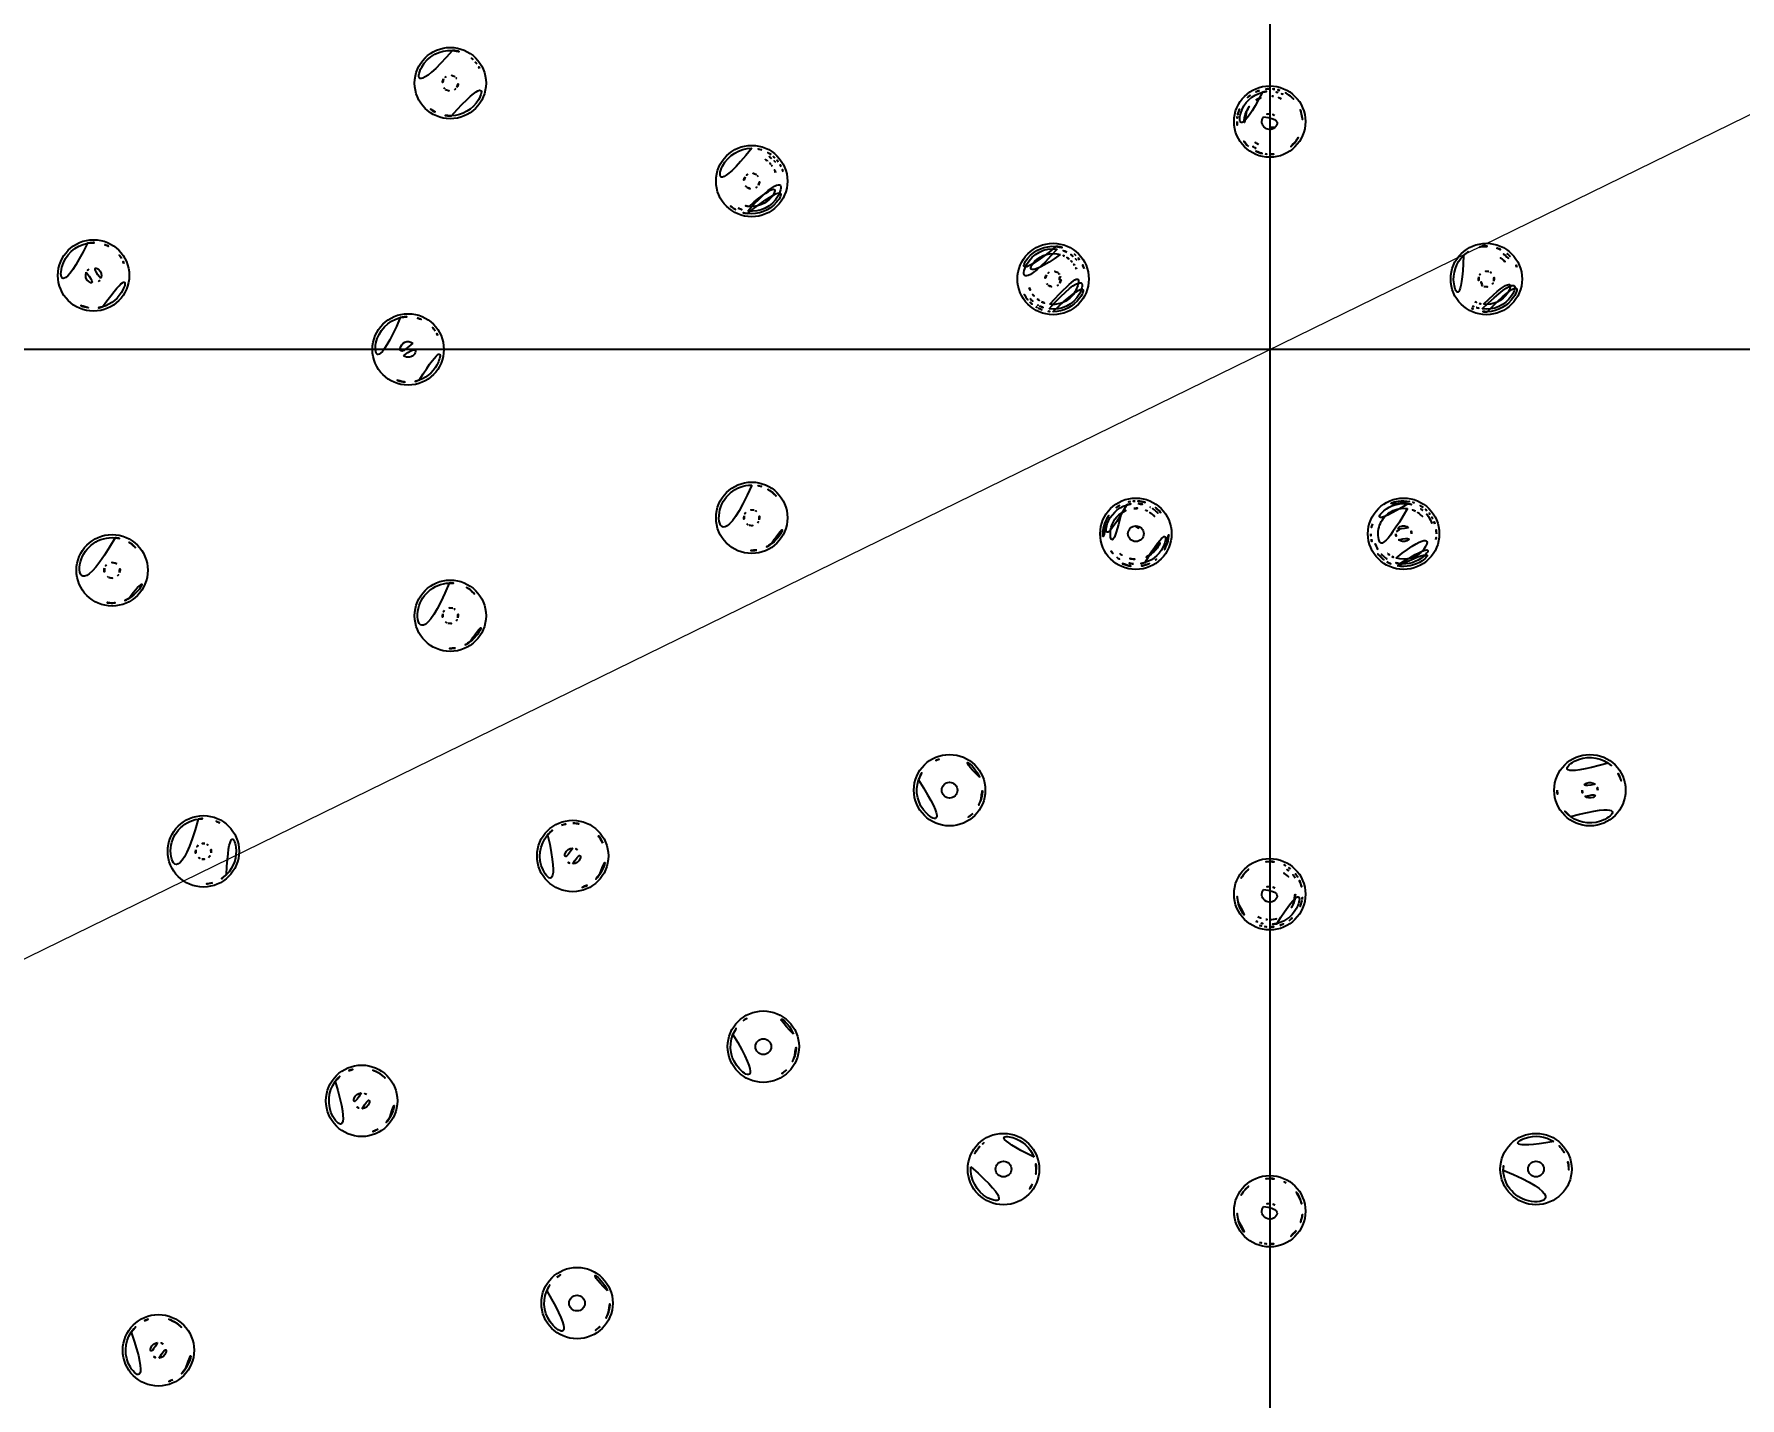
# Model space of a CAD drawing. Extents: x 16296660632 to 16296676033, y -37409619871 to -37409617369.
# Drawn here: x 16296675485.7 to 16296675593.3, y -37409617714.1 to -37409617628 of the extents above; entities that cross this region are included whole.
import ezdxf

# ---------------------------------------------------------------- set-up
doc = ezdxf.new("R2010")
doc.units = 0
doc.header["$LTSCALE"] = 10
doc.header["$MEASUREMENT"] = 0
doc.header["$PDMODE"] = 3
doc.header["$PDSIZE"] = -10
doc.linetypes.add('CENTER', pattern=[2, 1.25, -0.25, 0.25, -0.25])
doc.layers.get('0').update_dxf_attribs({"linetype": 'CONTINUOUS'})
doc.layers.get('DEFPOINTS').update_dxf_attribs({"linetype": 'CONTINUOUS'})
doc.styles.add('Daelim Dimension', font='')
doc.styles.get('Daelim Dimension').set_extended_font_data('NanumGothic')
doc.dimstyles.new('DEFAULT', dxfattribs={"dimscale": 2, "dimtxt": 2, "dimasz": 2, "dimexe": 0, "dimexo": 2, "dimgap": 1, "dimtad": 1, "dimdec": 1, "dimzin": 9, "dimdsep": 46, "dimtxsty": 'Daelim Dimension', "dimcen": 0.5, "dimclrd": 252, "dimclre": 252, "dimclrt": 3, "dimadec": 1, "dimazin": 0, "dimtfac": 1, "dimtdec": 1, "dimtix": 1, "dimtmove": 0, "dimatfit": 3, "dimfxl": 1, "dimtolj": 1, "dimtzin": 1, "dimlwd": 9, "dimlwe": 9, "dimarcsym": 0})

# ---------------------------------------------------------------- blocks, each defined once
blk = doc.blocks.new('*D0')
at = {"color": 5, "lineweight": 9, "transparency": 16777216}
for p, q in [((16296675742.33408, -37409617560.551666), (16296675679.52825, -37409617591.26516)), ((16296675451.350679, -37409617702.84919), (16296675675.93491, -37409617593.022377)), ((16296675447.75733, -37409617704.606422), (16296675444.16398, -37409617706.363647))]:
    blk.add_line(p, q, dxfattribs=at)
at = {"color": 5, "transparency": 16777216}
for points in [[(16296675679.23538, -37409617590.666267), (16296675679.821119, -37409617591.864037), (16296675675.93491, -37409617593.022377)], [(16296675447.46446, -37409617704.00753), (16296675448.0502, -37409617705.205307), (16296675451.350679, -37409617702.84919)]]:
    blk.add_solid(points, dxfattribs=at)
at = {"layer": 'DEFPOINTS', "color": 0, "transparency": 16777216}
for p in [(16296675675.93491, -37409617593.022377), (16296675451.350679, -37409617702.84919)]:
    blk.add_point(p, dxfattribs=at)
at = {"color": 7, "transparency": 16777216, "insert": (16296675706.93845, -37409617563.191093), "char_height": 14, "attachment_point": 5, "rotation": 26.0596868, "style": 'Daelim Dimension'}
blk.add_mtext('\\A1;{\\H1.25x;\\C256;Ø250}', dxfattribs=at)

msp = doc.modelspace()

# ---------------------------------------------------------------- linework, layer by layer
at = {"color": 1, "linetype": 'CENTER', "ltscale": 50}
for p, q in [((16296675563.642771, -37409617518.935753), (16296675563.642771, -37409617776.935753)), ((16296675692.642771, -37409617647.935753), (16296675434.642771, -37409617647.935753))]:
    msp.add_line(p, q, dxfattribs=at)
at = {"color": 7, "linetype": 'Continuous'}
for centre, radius in [((16296675563.642771, -37409617647.935753), 125), ((16296675511.929079, -37409617631.132957), 2.2525), ((16296675563.642771, -37409617633.560753), 2.2525), ((16296675530.950211, -37409617637.313293), 2.2525), ((16296675489.414539, -37409617643.265709), 2.2525), ((16296675549.97134, -37409617643.493637), 2.2525), ((16296675577.314211, -37409617643.493637), 2.2525), ((16296675509.267771, -37409617647.935753), 2.2525), ((16296675530.950211, -37409617658.558212), 2.2525), ((16296675555.193359, -37409617659.565369), 2.2525), ((16296675572.09219, -37409617659.565369), 2.2525), ((16296675490.585159, -37409617661.872238), 2.2525), ((16296675555.193251, -37409617659.565559), 0.496411), ((16296675511.929079, -37409617664.738548), 2.2525), ((16296675543.43766, -37409617675.745712), 2.2525), ((16296675583.847891, -37409617675.745712), 2.2525), ((16296675543.43746, -37409617675.746063), 0.496411), ((16296675496.34626, -37409617679.603088), 2.2525), ((16296675519.652479, -37409617679.896584), 2.2525), ((16296675563.642771, -37409617682.310753), 2.2525), ((16296675531.68195, -37409617691.926048), 2.2525), ((16296675531.68166, -37409617691.926537), 0.496411), ((16296675506.33585, -37409617695.344162), 2.2525), ((16296675546.839979, -37409617699.649452), 2.2525), ((16296675580.44557, -37409617699.649452), 2.2525), ((16296675546.839821, -37409617699.650063), 0.49637), ((16296675580.44558, -37409617699.649933), 0.496387), ((16296675563.642771, -37409617702.310753), 2.2525), ((16296675519.92625, -37409617708.106392), 2.2525), ((16296675519.925871, -37409617708.107002), 0.49641), ((16296675493.50848, -37409617711.084953), 2.2525)]:
    msp.add_circle(centre, radius, dxfattribs=at)
for centre, radius, start, end in [((16296675511.92803, -37409617631.132652), 2.065845, 85.95624116, 216.02370958), ((16296675511.92075, -37409617631.14006), 2.076177, 45.9476647, 55.8956868), ((16296675511.926781, -37409617631.135132), 2.068437, 36.01127194, 45.97286055), ((16296675511.92552, -37409617631.133087), 2.068266, 26.31501676, 35.94532357), ((16296675511.928341, -37409617631.132896), 0.496214, 148.23708189, 216.03553658), ((16296675511.92873, -37409617631.132507), 0.496214, 53.38687458, 121.18618513), ((16296675511.92816, -37409617631.132759), 2.065772, 271.90241707, 26.3389158), ((16296675511.92659, -37409617631.134827), 0.499355, 36.02685917, 53.3490193), ((16296675511.928619, -37409617631.132812), 0.496524, 326.3018701, 35.9755339), ((16296675511.93067, -37409617631.130791), 0.49934, 216.07291382, 233.34954327), ((16296675511.92864, -37409617631.13279), 0.496524, 233.40059996, 303.0753441), ((16296675563.642771, -37409617633.560539), 1.90663, 103.79971255, 223.67569958), ((16296675563.65419, -37409617633.571892), 2.08184, 126.06196258, 143.93637433), ((16296675563.64551, -37409617633.565826), 2.071828, 108.09606845, 125.96674382), ((16296675563.645321, -37409617633.576508), 2.081926, 90.07005039, 107.99989001), ((16296675563.641859, -37409617633.562508), 2.067925, 81.02441908, 89.97475562), ((16296675563.642891, -37409617633.559967), 1.607494, 81.17738988, 90.00349706), ((16296675563.64011, -37409617633.569054), 1.915386, 73.64086385, 83.64573665), ((16296675563.639681, -37409617633.569008), 1.616922, 63.64725255, 81.11425263), ((16296675563.641491, -37409617633.569077), 2.07448, 72.10520602, 81.0427073), ((16296675563.642679, -37409617633.563347), 1.909195, 63.62897474, 73.66642701), ((16296675563.63854, -37409617633.568802), 2.075122, 54.10932862, 72.02519908), ((16296675563.64312, -37409617633.560661), 2.06626, 166.41641479, 170.92704057), ((16296675563.64382, -37409617633.559128), 1.607891, 156.30670153, 222.10684699), ((16296675563.643009, -37409617633.560608), 0.496356, 144.01463182, 51.57949111), ((16296675563.64275, -37409617633.560547), 0.496418, 89.99748649, 144.01141793), ((16296675563.640779, -37409617633.561577), 2.068134, 17.67236254, 26.76455066), ((16296675563.65449, -37409617633.559143), 2.077491, 179.83913519, 196.92381296), ((16296675563.644991, -37409617633.559929), 2.067999, 170.95494186, 179.81640409), ((16296675563.642771, -37409617647.935753), 14, 88.7695992, 91.24417669), ((16296675563.630039, -37409617633.55394), 2.080038, 324.05413008, 341.5657769), ((16296675530.94965, -37409617637.313133), 2.065938, 89.73149152, 216.01284675), ((16296675530.94735, -37409617637.326881), 2.079704, 71.9121215, 89.66996387), ((16296675530.949659, -37409617637.31308), 1.906667, 262.5427775, 38.53228243), ((16296675530.945141, -37409617637.321762), 2.075522, 53.89641794, 71.81027797), ((16296675530.94397, -37409617637.317291), 1.612856, 53.32322784, 63.4574304), ((16296675530.949699, -37409617637.313179), 1.906672, 48.7076099, 63.48069387), ((16296675530.945089, -37409617637.315407), 1.61068, 51.26234872, 53.31527221), ((16296675530.94562, -37409617637.31263), 1.608173, 40.75249664, 51.21493615), ((16296675530.935101, -37409617637.322403), 1.622527, 36.0366293, 40.7711546), ((16296675530.943581, -37409617637.318962), 2.074184, 44.9017067, 53.81624027), ((16296675530.946951, -37409617637.315773), 1.91044, 38.54183991, 48.69807005), ((16296675530.94495, -37409617637.31353), 1.609335, 19.78091113, 35.98748937), ((16296675530.948481, -37409617637.314987), 2.067915, 36.01011498, 44.91963438), ((16296675530.947001, -37409617637.31356), 2.068264, 26.32723487, 35.95393677), ((16296675530.940639, -37409617637.317627), 2.075769, 16.80001411, 26.35015648), ((16296675563.643749, -37409617633.553253), 2.073104, 253.75799744, 261.82886463), ((16296675563.643471, -37409617633.558746), 2.067627, 261.81498626, 269.98076619), ((16296675563.640141, -37409617633.544113), 2.08226, 270.07245461, 288.22002936), ((16296675530.949619, -37409617637.313293), 0.49621, 147.7762929, 216.02740552), ((16296675530.949499, -37409617637.313019), 2.06595, 262.43997702, 16.74843066), ((16296675530.95002, -37409617637.312897), 0.49621, 52.29471446, 120.54592087), ((16296675530.947029, -37409617637.312286), 1.606946, 264.14252019, 19.76462813), ((16296675530.948111, -37409617637.314957), 0.499009, 36.02644136, 52.26612304), ((16296675530.95023, -37409617637.313118), 0.49621, 327.75876647, 35.9977416), ((16296675530.951731, -37409617637.311447), 0.499, 216.05562324, 232.26620947), ((16296675530.949829, -37409617637.313507), 0.49621, 232.29471446, 300.53424598), ((16296675530.94985, -37409617637.312843), 2.066252, 238.42605365, 242.93341016), ((16296675530.954281, -37409617637.298233), 1.92201, 243.55292779, 262.46367117), ((16296675489.413071, -37409617643.265663), 2.06586, 100.43651939, 230.43243789), ((16296675489.400101, -37409617643.276833), 2.082864, 31.19655041, 50.28915643), ((16296675549.97105, -37409617643.493561), 2.065834, 85.20662719, 195.60866371), ((16296675549.971201, -37409617643.493622), 1.906665, 82.32752218, 220.54463529), ((16296675549.96653, -37409617643.508423), 1.921962, 63.30514212, 82.2484085), ((16296675549.971109, -37409617643.493622), 1.906688, 48.5789807, 63.22743371), ((16296675549.964041, -37409617643.500618), 2.075701, 45.74487202, 55.50764163), ((16296675577.315701, -37409617643.495453), 2.067967, 98.95567344, 107.89914879), ((16296675577.314381, -37409617643.493629), 1.906705, 50.94871888, 62.96899074), ((16296675489.414021, -37409617643.26532), 0.496166, 336.82841537, 127.5198382), ((16296675489.41305, -37409617643.265587), 2.06597, 286.11883572, 21.53942174), ((16296675489.41502, -37409617643.264664), 2.063797, 21.53568743, 31.12235017), ((16296675549.969959, -37409617643.493179), 1.606822, 73.51648993, 199.51731247), ((16296675549.971069, -37409617643.493523), 1.906665, 262.3244313, 38.51214323), ((16296675549.97101, -37409617643.493523), 2.065933, 269.44833108, 18.91915074), ((16296675549.97003, -37409617643.495857), 1.609311, 63.26887867, 73.54588282), ((16296675549.966869, -37409617643.498253), 1.612865, 53.15300808, 63.20671212), ((16296675549.96793, -37409617643.496483), 1.61082, 51.10891498, 53.14548936), ((16296675549.91641, -37409617643.543983), 1.680164, 41.56260539, 50.75894244), ((16296675549.96438, -37409617643.502159), 1.616525, 32.35705138, 41.58173666), ((16296675549.96842, -37409617643.496147), 1.910359, 38.52163261, 48.56939799), ((16296675549.98778, -37409617643.48468), 1.587409, 22.81823888, 32.27634459), ((16296675549.96981, -37409617643.495911), 2.068307, 36.02631281, 45.76821311), ((16296675549.95904, -37409617643.499802), 2.079308, 18.97600149, 35.9383494), ((16296675577.31439, -37409617643.493523), 2.065802, 134.20064489, 242.69733903), ((16296675577.314501, -37409617643.493561), 1.906516, 261.9268028, 31.08053717), ((16296675577.315399, -37409617643.493187), 1.606955, 263.66265637, 29.96062135), ((16296675577.31447, -37409617643.493637), 2.06582, 271.53102126, 21.36566656), ((16296675577.312309, -37409617643.498192), 1.612821, 52.98759758, 62.95002631), ((16296675577.31329, -37409617643.496559), 1.610931, 50.96245901, 52.98042843), ((16296675577.307949, -37409617643.496078), 2.07278, 21.36282589, 31.31359462), ((16296675489.41383, -37409617643.266029), 0.496166, 156.86645606, 307.49465832), ((16296675549.97093, -37409617643.49366), 0.496208, 147.43255305, 216.01879239), ((16296675549.972879, -37409617643.491997), 0.498762, 216.04148222, 231.46046361), ((16296675549.97113, -37409617643.493881), 0.496208, 231.48302658, 300.06437168), ((16296675549.971331, -37409617643.493271), 0.496208, 51.48302658, 120.0692797), ((16296675563.642771, -37409617647.935753), 14, 160.70562157, 163.19314021), ((16296675549.969589, -37409617643.495148), 0.498766, 36.02910887, 51.46019126), ((16296675549.97154, -37409617643.493477), 0.496208, 327.42527775, 36.006419), ((16296675577.314079, -37409617643.493767), 0.496227, 164.59000094, 230.77556639), ((16296675563.642771, -37409617647.935753), 14, 16.88540743, 19.20175177), ((16296675577.314329, -37409617643.493317), 0.496227, 71.99458082, 138.18055881), ((16296675577.314341, -37409617643.493919), 0.496227, 251.98224407, 318.17337045), ((16296675577.31459, -37409617643.493469), 0.496227, 344.58501688, 50.77556639), ((16296675549.974079, -37409617643.49099), 2.069822, 216.01455007, 224.90603407), ((16296675549.973301, -37409617643.491188), 1.610642, 199.54461516, 216.15888453), ((16296675549.97525, -37409617643.488213), 2.072621, 224.93748489, 238.38120027), ((16296675549.973431, -37409617643.491364), 1.909802, 220.54743279, 238.68364957), ((16296675549.977831, -37409617643.486443), 1.617105, 216.19960466, 231.03105382), ((16296675549.971479, -37409617643.49102), 1.609548, 231.10427193, 233.13858274), ((16296675549.97279, -37409617643.488876), 1.612055, 233.14723795, 243.20974202), ((16296675577.315479, -37409617643.490784), 1.609096, 243.01043589, 253.31739898), ((16296675577.31831, -37409617643.484077), 1.616332, 253.28959751, 263.59590659), ((16296675489.412519, -37409617643.263031), 2.068313, 257.14151145, 266.8393619), ((16296675509.266689, -37409617647.935791), 2.065845, 103.94983683, 234.02398395), ((16296675549.971359, -37409617643.493279), 2.066264, 238.39954973, 242.92695748), ((16296675549.97138, -37409617643.493332), 1.906954, 238.68661234, 243.22244888), ((16296675549.975679, -37409617643.47953), 2.080471, 242.99323167, 260.64974948), ((16296675549.97576, -37409617643.478661), 1.922019, 243.30308957, 262.245101), ((16296675549.9709, -37409617643.495758), 2.063681, 260.7075287, 269.45106302), ((16296675577.31653, -37409617643.490097), 2.069806, 242.68814788, 251.96928377), ((16296675577.31485, -37409617643.49247), 1.907807, 242.97466059, 250.47733523), ((16296675577.315889, -37409617643.489731), 1.910736, 250.47560106, 251.988532), ((16296675577.31403, -37409617643.491074), 1.908882, 252.02900316, 261.95142249), ((16296675509.266661, -37409617647.935722), 2.065955, 289.93308072, 25.22087663), ((16296675509.25452, -37409617647.947708), 2.082769, 34.85355558, 53.89808095), ((16296675509.268579, -37409617647.934669), 2.063782, 25.217061, 34.77952438), ((16296675509.26733, -37409617647.935768), 0.496512, 53.98009078, 234.01987847), ((16296675509.267309, -37409617647.935753), 0.496507, 234.02416083, 53.97589672), ((16296675509.265909, -37409617647.933762), 2.067745, 260.90670159, 270.43812049), ((16296675530.949579, -37409617658.558441), 2.065876, 89.83662107, 252.01455655), ((16296675530.947269, -37409617658.572884), 2.080368, 72.04793934, 89.76952158), ((16296675530.941759, -37409617658.573402), 2.08257, 52.96766351, 71.90818234), ((16296675530.949499, -37409617658.558472), 2.065902, 308.14258145, 24.40553451), ((16296675555.193319, -37409617659.565567), 1.906683, 107.99702149, 214.17399852), ((16296675555.19305, -37409617659.567459), 2.067624, 99.70288793, 107.97396933), ((16296675555.19451, -37409617659.572884), 2.073215, 91.46608354, 99.71722587), ((16296675555.19326, -37409617659.564087), 2.06439, 83.15123281, 91.43776619), ((16296675555.193081, -37409617659.565804), 1.906934, 61.14954445, 63.13428126), ((16296675555.19194, -37409617659.567558), 1.909015, 53.11279195, 61.14513965), ((16296675555.191879, -37409617659.567017), 2.067805, 49.89807175, 58.23547129), ((16296675572.092409, -37409617659.565697), 2.065987, 78.92303603, 162.64620354), ((16296675572.092421, -37409617659.565697), 1.906757, 82.19304734, 179.99038309), ((16296675572.091061, -37409617659.568733), 2.069223, 70.47401298, 78.90243944), ((16296675572.08687, -37409617659.576317), 2.077782, 53.42490513, 70.43491942), ((16296675572.09227, -37409617659.565613), 1.906709, 50.63267138, 62.62724642), ((16296675572.09383, -37409617659.563873), 2.063625, 44.6690304, 53.37419694), ((16296675530.949671, -37409617658.558456), 0.496223, 165.26318431, 231.94468812), ((16296675530.949921, -37409617658.557999), 0.496223, 71.97353458, 138.65611478), ((16296675530.951731, -37409617658.554916), 0.500281, 232.00966401, 251.93814576), ((16296675530.94994, -37409617658.558609), 0.496223, 252.00297851, 318.6736845), ((16296675530.94813, -37409617658.561684), 0.50027, 52.00922269, 71.90901339), ((16296675530.95018, -37409617658.558144), 0.496223, 345.27537702, 51.94468812), ((16296675555.19322, -37409617659.565681), 2.065843, 157.17226174, 227.35383839), ((16296675555.192711, -37409617659.566513), 1.607006, 125.5756117, 231.06587097), ((16296675555.192511, -37409617659.569183), 1.609381, 63.17670385, 73.45780903), ((16296675555.193041, -37409617659.565491), 1.906765, 288.01053265, 30.55581688), ((16296675555.189381, -37409617659.571503), 1.612857, 53.1174255, 63.1147324), ((16296675555.192329, -37409617659.566399), 1.607118, 305.68247666, 30.08326703), ((16296675555.19039, -37409617659.569801), 1.610899, 51.08529376, 53.11008168), ((16296675555.193331, -37409617659.56543), 1.906483, 51.0713839, 53.10763382), ((16296675555.19264, -37409617659.565628), 2.066414, 341.60309992, 24.65489578), ((16296675572.10622, -37409617659.567711), 2.079767, 162.70710665, 179.93574161), ((16296675572.09305, -37409617659.56649), 1.606827, 252.94990611, 29.64777408), ((16296675572.089809, -37409617659.571404), 1.612786, 52.66874832, 62.60965396), ((16296675572.09078, -37409617659.569801), 1.610921, 50.64825751, 52.66157888), ((16296675572.082689, -37409617659.574272), 1.91948, 33.81385245, 50.57552556), ((16296675572.085251, -37409617659.570633), 2.074478, 35.85633143, 44.63510698), ((16296675572.09091, -37409617659.567337), 2.067967, 26.95559665, 35.87458654), ((16296675572.08861, -37409617659.567139), 2.069931, 17.90969022, 26.92177611), ((16296675572.08028, -37409617659.567497), 2.077969, 0.05857568, 17.84817262), ((16296675490.583759, -37409617661.87249), 2.065913, 84.78229048, 244.83098943), ((16296675490.581751, -37409617661.874138), 2.068264, 55.12207436, 64.73683709), ((16296675563.642771, -37409617647.935753), 14, 232.75180521, 235.17561226), ((16296675572.09478, -37409617659.564407), 2.068323, 180.02666506, 189.79437222), ((16296675572.10227, -37409617659.564003), 2.075773, 189.77042327, 199.54786437), ((16296675572.092279, -37409617659.565559), 0.496555, 50.52022576, 179.98470038), ((16296675563.642771, -37409617647.935753), 14, 304.82684114, 307.24259847), ((16296675572.0924, -37409617659.565842), 2.06564, 259.12263727, 349.82746234), ((16296675572.092199, -37409617659.565407), 0.496555, 230.52022576, 359.99694008), ((16296675572.092211, -37409617659.565392), 1.906757, 262.1964631, 0.00043713), ((16296675572.08968, -37409617659.564247), 2.068562, 349.79727821, 359.96896362), ((16296675490.583639, -37409617661.872437), 2.066018, 300.53122651, 26.42278239), ((16296675555.198299, -37409617659.560303), 1.913765, 214.22085677, 230.68228943), ((16296675555.20426, -37409617659.55098), 1.924748, 230.72088119, 233.47648835), ((16296675555.19516, -37409617659.564079), 1.908807, 233.46188824, 243.10407802), ((16296675555.19404, -37409617659.564209), 1.609616, 231.08065063, 233.1034373), ((16296675555.19532, -37409617659.562111), 1.612064, 233.11165533, 243.11756725), ((16296675555.19268, -37409617659.567612), 1.605809, 263.80976875, 274.23123218), ((16296675555.190559, -37409617659.562492), 2.069958, 305.87510837, 314.92148897), ((16296675572.095221, -37409617659.562637), 2.069906, 229.22899953, 239.09233808), ((16296675572.10722, -37409617659.546921), 1.930261, 230.11458884, 232.18043529), ((16296675572.094469, -37409617659.564453), 1.908593, 232.15979936, 242.587757), ((16296675572.09446, -37409617659.564232), 1.609612, 230.64369762, 232.65502212), ((16296675572.09573, -37409617659.562187), 1.612008, 232.6630649, 242.61248899), ((16296675572.09296, -37409617659.564034), 1.609096, 242.66986905, 252.97879836), ((16296675490.58428, -37409617661.872543), 0.496194, 163.05108639, 233.31457287), ((16296675490.584579, -37409617661.872017), 0.496193, 64.75453674, 135.02086422), ((16296675490.58453, -37409617661.872688), 0.496193, 244.81818733, 315.05926974), ((16296675490.58392, -37409617661.873421), 0.497746, 53.315621, 64.75394367), ((16296675490.584841, -37409617661.872177), 0.496194, 343.07711888, 53.31457287), ((16296675555.1929, -37409617659.56813), 2.063347, 257.36548344, 267.5219917), ((16296675555.187691, -37409617659.554741), 2.077917, 288.05822683, 305.81407726), ((16296675572.09782, -37409617659.551247), 2.081011, 239.19193269, 259.05171729), ((16296675490.585199, -37409617661.871277), 0.49776, 233.31579627, 244.81721015), ((16296675511.928089, -37409617664.738861), 2.0659, 91.93599205, 252.02233056), ((16296675511.920219, -37409617664.753929), 2.082665, 52.90655251, 71.89892169), ((16296675490.582541, -37409617661.870148), 2.068313, 271.5416179, 281.24300001), ((16296675511.928631, -37409617664.738388), 0.49622, 71.96482512, 138.91756874), ((16296675511.92697, -37409617664.741859), 0.500034, 52.63980993, 71.90763107), ((16296675511.92889, -37409617664.738533), 0.496221, 345.6511013, 52.58245423), ((16296675511.928011, -37409617664.73893), 2.065909, 307.9425945, 24.25400513), ((16296675511.928379, -37409617664.738861), 0.49622, 165.63172643, 232.58245423), ((16296675511.930309, -37409617664.735512), 0.500051, 232.64007052, 251.9536628), ((16296675511.92865, -37409617664.738998), 0.49622, 252.0113762, 318.94552118), ((16296675543.44388, -37409617675.75927), 2.080329, 108.04761559, 125.74902012), ((16296675543.437229, -37409617675.745529), 2.06521, 22.59701636, 107.99021397), ((16296675583.848301, -37409617675.746277), 2.065922, 56.05351186, 179.98426324), ((16296675543.43733, -37409617675.746193), 2.065938, 161.68832078, 288.01274637), ((16296675543.43611, -37409617675.746399), 2.066975, 344.19468858, 22.59035853), ((16296675583.84663, -37409617675.748413), 2.068348, 26.96981896, 36.73215737), ((16296675583.862829, -37409617675.743958), 2.080452, 180.04852165, 197.81419966), ((16296675583.848249, -37409617675.74617), 2.065938, 233.754076, 0.01267683), ((16296675583.848101, -37409617675.746033), 0.496556, 49.68017789, 179.97595774), ((16296675583.84803, -37409617675.745872), 0.496556, 229.68017789, 0.00524559), ((16296675496.344971, -37409617679.603683), 2.065913, 99.17896186, 259.23093598), ((16296675496.33902, -37409617679.61969), 2.082762, 60.05019533, 79.08982316), ((16296675496.34498, -37409617679.603691), 2.065921, 314.94134861, 59.97206502), ((16296675519.650761, -37409617679.897873), 2.066922, 23.30093146, 61.32150211), ((16296675496.34594, -37409617679.603203), 0.496245, 348.39629571, 52.12954037), ((16296675519.651621, -37409617679.897247), 2.065845, 139.9289391, 270.0238237), ((16296675519.652201, -37409617679.896881), 0.496558, 89.98852528, 231.88356619), ((16296675519.65189, -37409617679.89727), 2.065651, 325.95063884, 23.2980903), ((16296675496.34547, -37409617679.603508), 0.496245, 168.36952677, 232.12954037), ((16296675519.652, -37409617679.896812), 0.496558, 270.03497056, 51.88356619), ((16296675563.64542, -37409617682.32785), 2.082344, 90.07278246, 108.24287317), ((16296675563.644131, -37409617682.308701), 2.062889, 60.25403431, 70.04814335), ((16296675563.642509, -37409617682.311653), 2.066257, 50.53466598, 60.25560668), ((16296675563.65597, -37409617682.318153), 2.080535, 144.04866664, 161.80937917), ((16296675563.642771, -37409617682.311256), 1.90663, 283.26874135, 33.25323996), ((16296675563.63961, -37409617682.318977), 1.612811, 52.59530721, 62.50642115), ((16296675563.642731, -37409617682.311333), 1.906714, 50.56354643, 62.52333447), ((16296675563.64057, -37409617682.317398), 1.610975, 50.58103868, 52.58822454), ((16296675563.633209, -37409617682.319847), 1.919342, 33.31119445, 50.50533885), ((16296675563.62845, -37409617682.323761), 2.084547, 31.11991425, 50.44802468), ((16296675563.641121, -37409617682.314163), 1.608469, 340.50124924, 30.62235192), ((16296675563.64221, -37409617682.311768), 2.066573, 21.18740236, 31.03216456), ((16296675563.642981, -37409617682.31102), 0.496356, 143.99364524, 50.53256694), ((16296675563.642731, -37409617682.310959), 0.496418, 89.99464513, 143.99043137), ((16296675563.64226, -37409617682.311203), 2.066441, 346.44117055, 350.93368784), ((16296675563.64242, -37409617682.312569), 2.066072, 350.96998033, 0.41309371), ((16296675563.643259, -37409617682.310928), 2.066512, 197.81188476, 251.77699838), ((16296675563.64607, -37409617682.303963), 1.61735, 242.58482495, 260.76113915), ((16296675563.64267, -37409617682.313683), 1.607217, 270.00207638, 310.24703029), ((16296675563.631531, -37409617682.300217), 2.081571, 306.22161883, 323.9475906), ((16296675563.64291, -37409617682.308388), 1.909245, 242.56243564, 252.73330769), ((16296675563.644119, -37409617682.302406), 2.07487, 251.82804046, 260.87105664), ((16296675563.645651, -37409617682.302567), 1.915615, 252.70655245, 262.8438074), ((16296675563.64374, -37409617682.309212), 2.068094, 260.8516889, 269.97333494), ((16296675563.642981, -37409617682.311211), 1.609689, 260.82819006, 269.99103879), ((16296675563.64019, -37409617682.295189), 2.082123, 270.0712525, 288.10926832), ((16296675563.63998, -37409617682.305946), 2.071965, 288.2071404, 306.12666552), ((16296675531.681299, -37409617691.926178), 2.065216, 22.30704501, 107.98171235), ((16296675531.681339, -37409617691.926964), 2.065845, 157.91813517, 288.02380474), ((16296675531.680189, -37409617691.92704), 2.066967, 343.97606566, 22.3004291), ((16296675506.334749, -37409617695.345093), 2.065942, 55.31244932, 93.56799051), ((16296675506.33474, -37409617695.345131), 2.06586, 143.61665763, 273.63236907), ((16296675506.33502, -37409617695.345139), 2.065663, 329.34310614, 26.73566663), ((16296675506.33548, -37409617695.344589), 0.496557, 93.57906114, 231.63310012), ((16296675506.335279, -37409617695.344528), 0.496557, 273.64267644, 51.63337144), ((16296675546.839861, -37409617699.650192), 2.065533, 21.22442004, 125.97820144), ((16296675580.445829, -37409617699.650414), 2.065839, 56.95593765, 161.97678249), ((16296675546.837681, -37409617699.649673), 2.063778, 135.90051829, 175.92467644), ((16296675546.842131, -37409617699.651741), 2.068422, 126.01099078, 135.94534677), ((16296675580.43597, -37409617699.661636), 2.080625, 37.94228774, 56.89722268), ((16296675546.83968, -37409617699.650497), 2.065845, 175.90539807, 306.02392651), ((16296675546.824829, -37409617699.65377), 2.080844, 2.05977396, 21.16629633), ((16296675580.44589, -37409617699.650436), 2.065899, 181.98279018, 342.02229683), ((16296675580.443701, -37409617699.651962), 2.068311, 8.90743307, 18.61447975), ((16296675563.645411, -37409617702.328194), 2.082304, 90.07256389, 108.24287317), ((16296675563.6441, -37409617702.309158), 2.062983, 60.04686045, 69.92248122), ((16296675563.64081, -37409617702.313477), 2.068366, 20.90355516, 60.0276664), ((16296675563.656349, -37409617702.318733), 2.080971, 144.04175664, 161.9643418), ((16296675563.642981, -37409617702.311188), 0.496357, 143.98599629, 49.75864901), ((16296675563.642731, -37409617702.311127), 0.496418, 89.99442657, 143.9821718), ((16296675563.64325, -37409617702.31131), 2.066516, 197.81558191, 251.67995741), ((16296675563.64167, -37409617702.31282), 2.066841, 350.90846269, 0.4297051), ((16296675563.64415, -37409617702.302673), 2.075008, 251.73141472, 260.81615181), ((16296675563.643761, -37409617702.30954), 2.06816, 260.79635259, 269.97289781), ((16296675563.640181, -37409617702.295509), 2.082191, 270.07158035, 288.15665024), ((16296675519.925369, -37409617708.106827), 2.065231, 22.09221421, 107.97310679), ((16296675519.925409, -37409617708.107597), 2.06586, 158.01339299, 288.03241028), ((16296675519.924271, -37409617708.107689), 2.066974, 343.76263544, 22.0851933), ((16296675493.507139, -37409617711.086182), 2.065966, 56.22318597, 95.95932671), ((16296675493.50713, -37409617711.08622), 2.065879, 146.04829893, 276.04099299), ((16296675493.50799, -37409617711.085541), 0.496556, 95.96989734, 231.53375068), ((16296675493.507811, -37409617711.085487), 0.496556, 276.05064848, 51.53375068), ((16296675493.507839, -37409617711.086159), 2.06525, 326.77397848, 26.64705974)]:
    msp.add_arc(centre, radius, start, end, dxfattribs=at)
for points in [[(16296675512.073709, -37409617629.071968), (16296675512.42938, -37409617629.097107), (16296675512.78952, -37409617629.221169), (16296675513.08486, -37409617629.420952)], [(16296675511.67178, -37409617630.708), (16296675511.60541, -37409617630.748123), (16296675511.54722, -37409617630.805733), (16296675511.506439, -37409617630.871681)], [(16296675512.19961, -37409617631.548851), (16296675512.255449, -37409617631.512497), (16296675512.30475, -37409617631.463722), (16296675512.341709, -37409617631.408287)], [(16296675562.766211, -37409617632.212677), (16296675563.02165, -37409617632.046402), (16296675563.337999, -37409617631.952507), (16296675563.64279, -37409617631.952477)], [(16296675563.18799, -37409617631.708946), (16296675563.403431, -37409617631.656029), (16296675563.631611, -37409617631.640991), (16296675563.8521, -37409617631.665443)], [(16296675564.855061, -37409617631.887672), (16296675565.118259, -37409617632.078491), (16296675565.34095, -37409617632.339973), (16296675565.487341, -37409617632.630249)], [(16296675510.986179, -37409617632.971329), (16296675510.701571, -37409617632.825523), (16296675510.445299, -37409617632.606262), (16296675510.257231, -37409617632.347633)], [(16296675511.99674, -37409617633.197403), (16296675511.651751, -37409617633.208893), (16296675511.2934, -37409617633.1287), (16296675510.986179, -37409617632.971329)], [(16296675561.634649, -37409617633.075363), (16296675561.69751, -37409617632.815193), (16296675561.813999, -37409617632.562912), (16296675561.9713, -37409617632.346359)], [(16296675562.171459, -37409617632.91301), (16296675562.29468, -37409617632.632622), (16296675562.509541, -37409617632.379784), (16296675562.766211, -37409617632.212677)], [(16296675563.95146, -37409617633.171722), (16296675563.86611, -37409617633.103989), (16296675563.75174, -37409617633.064133), (16296675563.642771, -37409617633.064133)], [(16296675565.611309, -37409617632.933746), (16296675565.740511, -37409617633.339684), (16296675565.737749, -37409617633.807457), (16296675565.60335, -37409617634.211693)], [(16296675562.307501, -37409617635.136803), (16296675562.01123, -37409617634.885849), (16296675561.780399, -37409617634.53524), (16296675561.666969, -37409617634.163902)], [(16296675562.794809, -37409617635.268227), (16296675562.597931, -37409617635.170464), (16296675562.415661, -37409617635.036133), (16296675562.26379, -37409617634.877213)], [(16296675563.06391, -37409617635.543617), (16296675562.78907, -37409617635.46347), (16296675562.525961, -37409617635.321838), (16296675562.307501, -37409617635.136803)], [(16296675562.92812, -37409617634.998672), (16296675562.749399, -37409617634.909927), (16296675562.58486, -37409617634.785149), (16296675562.45093, -37409617634.637238)], [(16296675565.31399, -37409617634.774963), (16296675565.0658, -37409617635.116493), (16296675564.69211, -37409617635.389671), (16296675564.291189, -37409617635.521973)], [(16296675530.69784, -37409617636.885551), (16296675530.63059, -37409617636.925194), (16296675530.57143, -37409617636.982643), (16296675530.52984, -37409617637.048698)], [(16296675531.201929, -37409617637.740913), (16296675531.26918, -37409617637.701286), (16296675531.328341, -37409617637.643867), (16296675531.36993, -37409617637.577843)], [(16296675529.86796, -37409617639.073196), (16296675529.63991, -37409617638.93306), (16296675529.43594, -37409617638.744339), (16296675529.278549, -37409617638.527817)], [(16296675530.677691, -37409617639.361023), (16296675530.446489, -37409617639.330223), (16296675530.21736, -37409617639.258904), (16296675530.009649, -37409617639.152786)], [(16296675530.783039, -37409617638.910858), (16296675530.59194, -37409617638.891144), (16296675530.401461, -37409617638.835938), (16296675530.229561, -37409617638.75016)], [(16296675489.038851, -37409617641.233994), (16296675489.389971, -37409617641.169319), (16296675489.77026, -37409617641.199547), (16296675490.106529, -37409617641.319542)], [(16296675490.106529, -37409617641.319542), (16296675490.33201, -37409617641.399986), (16296675490.546499, -37409617641.521828), (16296675490.730881, -37409617641.67453)], [(16296675550.143681, -37409617641.434982), (16296675550.494829, -37409617641.464439), (16296675550.84898, -37409617641.590401), (16296675551.139509, -37409617641.789833)], [(16296675575.874161, -37409617642.012543), (16296675576.0989, -37409617641.7939), (16296675576.381741, -37409617641.623894), (16296675576.68012, -37409617641.52758)], [(16296675576.993771, -37409617641.452698), (16296675577.31052, -37409617641.402924), (16296675577.647711, -37409617641.429649), (16296675577.95266, -37409617641.528702)], [(16296675577.95266, -37409617641.528702), (16296675578.185061, -37409617641.604179), (16296675578.407141, -37409617641.723457), (16296675578.598619, -37409617641.875252)], [(16296675489.11183, -37409617642.871788), (16296675489.04516, -37409617642.922897), (16296675488.99028, -37409617642.993637), (16296675488.957331, -37409617643.070923)], [(16296675578.3279, -37409617642.245293), (16296675578.47942, -37409617642.368187), (16296675578.61017, -37409617642.52166), (16296675578.70767, -37409617642.690643)], [(16296675578.515631, -37409617642.012917), (16296675578.68593, -37409617642.151077), (16296675578.83407, -37409617642.321564), (16296675578.947359, -37409617642.509323)], [(16296675578.598619, -37409617641.875252), (16296675578.788071, -37409617642.025436), (16296675578.953079, -37409617642.212318), (16296675579.0788, -37409617642.418823)], [(16296675489.715839, -37409617643.659691), (16296675489.782511, -37409617643.60862), (16296675489.8374, -37409617643.537956), (16296675489.87038, -37409617643.460732)], [(16296675549.72271, -37409617643.063843), (16296675549.65481, -37409617643.103104), (16296675549.594919, -37409617643.160431), (16296675549.55274, -37409617643.226547)], [(16296675550.219721, -37409617643.923317), (16296675550.287621, -37409617643.884079), (16296675550.347509, -37409617643.826759), (16296675550.38969, -37409617643.760643)], [(16296675576.94451, -37409617643.162453), (16296675576.89398, -37409617643.218857), (16296675576.85578, -37409617643.288887), (16296675576.83569, -37409617643.361923)], [(16296675577.00028, -37409617643.878189), (16296675577.04751, -37409617643.916763), (16296675577.102871, -37409617643.94696), (16296675577.160851, -37409617643.965813)], [(16296675577.62838, -37409617643.109047), (16296675577.581129, -37409617643.070473), (16296675577.52574, -37409617643.040253), (16296675577.46771, -37409617643.0214)], [(16296675577.684111, -37409617643.824837), (16296675577.734659, -37409617643.768417), (16296675577.772869, -37409617643.698402), (16296675577.792959, -37409617643.625366)], [(16296675548.29986, -37409617644.708031), (16296675548.1565, -37409617644.510757), (16296675548.0471, -37409617644.284248), (16296675547.981371, -37409617644.049408)], [(16296675549.246189, -37409617644.927887), (16296675549.40678, -37409617645.00824), (16296675549.582991, -37409617645.062927), (16296675549.761, -37409617645.086517)], [(16296675488.95223, -37409617645.27948), (16296675488.64249, -37409617645.208603), (16296675488.342079, -37409617645.060577), (16296675488.097139, -37409617644.85817)], [(16296675489.98662, -37409617645.250343), (16296675489.76486, -37409617645.314438), (16296675489.528971, -37409617645.340988), (16296675489.298479, -37409617645.328201)], [(16296675508.768669, -37409617645.930893), (16296675509.114719, -37409617645.84494), (16296675509.495569, -37409617645.851669), (16296675509.838169, -37409617645.950447)], [(16296675509.838169, -37409617645.950447), (16296675510.067579, -37409617646.016586), (16296675510.28863, -37409617646.124474), (16296675510.48173, -37409617646.264893)], [(16296675577.369671, -37409617645.558708), (16296675577.13607, -37409617645.564857), (16296675576.8981, -37409617645.530487), (16296675576.675871, -37409617645.45826)], [(16296675508.939119, -37409617649.975517), (16296675508.623369, -37409617649.924797), (16296675508.311899, -37409617649.795464), (16296675508.05311, -37409617649.607597)], [(16296675509.971001, -37409617649.877907), (16296675509.75156, -37409617649.957497), (16296675509.515129, -37409617649.999733), (16296675509.281719, -37409617650.00145)], [(16296675532.19602, -37409617656.910889), (16296675532.46632, -37409617657.115219), (16296675532.69079, -37409617657.396294), (16296675532.830799, -37409617657.704857)], [(16296675553.935671, -37409617657.926537), (16296675554.1208, -37409617657.784607), (16296675554.333151, -37409617657.672813), (16296675554.555019, -37409617657.600754)], [(16296675554.604219, -37409617657.752182), (16296675554.839331, -37409617657.675774), (16296675555.0942, -37409617657.645493), (16296675555.340679, -37409617657.664597)], [(16296675555.07575, -37409617657.96373), (16296675555.26804, -37409617657.949753), (16296675555.465931, -37409617657.971458), (16296675555.65074, -37409617658.026413)], [(16296675555.340679, -37409617657.664597), (16296675555.587151, -37409617657.683723), (16296675555.83427, -37409617657.753014), (16296675556.054819, -37409617657.864693)], [(16296675555.43944, -37409617657.514427), (16296675555.734341, -37409617657.549843), (16296675556.027861, -37409617657.652634), (16296675556.28043, -37409617657.808937)], [(16296675572.351431, -37409617657.676613), (16296675572.56534, -37409617657.706039), (16296675572.777161, -37409617657.773102), (16296675572.96891, -37409617657.872383)], [(16296675530.577379, -37409617658.230209), (16296675530.526939, -37409617658.28746), (16296675530.48914, -37409617658.358437), (16296675530.46977, -37409617658.432243)], [(16296675531.32258, -37409617658.886276), (16296675531.37299, -37409617658.829033), (16296675531.410761, -37409617658.758057), (16296675531.430111, -37409617658.684273)], [(16296675553.289181, -37409617658.764214), (16296675553.42602, -37409617658.439133), (16296675553.655741, -37409617658.141121), (16296675553.935671, -37409617657.926537)], [(16296675554.25779, -37409617658.25946), (16296675554.493589, -37409617658.090767), (16296675554.786579, -37409617657.984756), (16296675555.07575, -37409617657.96373)], [(16296675556.202299, -37409617658.316391), (16296675556.354059, -37409617658.438927), (16296675556.485109, -37409617658.592087), (16296675556.58297, -37409617658.760818)], [(16296675556.39127, -37409617658.082321), (16296675556.56732, -37409617658.224518), (16296675556.71987, -37409617658.401314), (16296675556.83502, -37409617658.59613)], [(16296675556.523861, -37409617657.985359), (16296675556.75403, -37409617658.179176), (16296675556.94512, -37409617658.430161), (16296675557.070681, -37409617658.703621)], [(16296675572.83177, -37409617658.13942), (16296675572.67617, -37409617658.060127), (16296675572.506081, -37409617658.004089), (16296675572.33346, -37409617657.977623)], [(16296675573.11223, -37409617658.324127), (16296675573.2631, -37409617658.447861), (16296675573.393009, -37409617658.602074), (16296675573.48959, -37409617658.771606)], [(16296675573.67749, -37409617658.506081), (16296675573.88265, -37409617658.812782), (16296675573.998911, -37409617659.196373), (16296675573.99894, -37409617659.565369)], [(16296675490.771641, -37409617659.81514), (16296675491.00997, -37409617659.837013), (16296675491.24794, -37409617659.901657), (16296675491.46443, -37409617660.003693)], [(16296675570.463329, -37409617660.556473), (16296675570.28503, -37409617660.263351), (16296675570.18565, -37409617659.908447), (16296675570.18568, -37409617659.565369)], [(16296675571.59573, -37409617659.56543), (16296675571.595711, -37409617659.706673), (16296675571.66749, -37409617659.858841), (16296675571.776489, -37409617659.948662)], [(16296675572.588751, -37409617659.56543), (16296675572.58873, -37409617659.424217), (16296675572.51696, -37409617659.272102), (16296675572.40798, -37409617659.182297)], [(16296675491.764441, -37409617660.177391), (16296675492.04467, -37409617660.37262), (16296675492.281891, -37409617660.647217), (16296675492.43383, -37409617660.953087)], [(16296675531.27051, -37409617660.599243), (16296675530.953791, -37409617660.64904), (16296675530.616631, -37409617660.62236), (16296675530.311689, -37409617660.523369)], [(16296675532.225451, -37409617660.18325), (16296675531.952379, -37409617660.397697), (16296675531.613489, -37409617660.545303), (16296675531.27051, -37409617660.599243)], [(16296675555.019529, -37409617661.164047), (16296675554.828341, -37409617661.143242), (16296675554.63797, -37409617661.086868), (16296675554.46641, -37409617660.999969)], [(16296675556.129749, -37409617660.871803), (16296675555.893921, -37409617661.041077), (16296675555.60067, -37409617661.147636), (16296675555.311159, -37409617661.169037)], [(16296675557.15345, -37409617660.217789), (16296675557.05319, -37409617660.519173), (16296675556.8771, -37409617660.803864), (16296675556.652241, -37409617661.028183)], [(16296675570.7435, -37409617661.130234), (16296675570.476709, -37409617660.900223), (16296675570.264151, -37409617660.590424), (16296675570.146139, -37409617660.25853)], [(16296675570.86944, -37409617661.028061), (16296675570.710251, -37409617660.895027), (16296675570.57114, -37409617660.733704), (16296675570.463329, -37409617660.556473)], [(16296675490.233589, -37409617661.521294), (16296675490.17679, -37409617661.578056), (16296675490.132999, -37409617661.651047), (16296675490.109631, -37409617661.72789)], [(16296675490.935749, -37409617662.22319), (16296675490.9925, -37409617662.166397), (16296675491.03623, -37409617662.093422), (16296675491.059549, -37409617662.016609)], [(16296675554.741579, -37409617661.581512), (16296675554.39356, -37409617661.503517), (16296675554.05604, -37409617661.326813), (16296675553.79368, -37409617661.08522)], [(16296675555.045959, -37409617661.466499), (16296675554.79944, -37409617661.447403), (16296675554.552271, -37409617661.37809), (16296675554.331671, -37409617661.266411)], [(16296675555.782579, -37409617661.378807), (16296675555.54743, -37409617661.455261), (16296675555.2925, -37409617661.485603), (16296675555.045959, -37409617661.466499)], [(16296675555.83181, -37409617661.530296), (16296675555.59885, -37409617661.606033), (16296675555.34841, -37409617661.640038), (16296675555.103689, -37409617661.629547)], [(16296675571.833309, -37409617661.454498), (16296675571.619381, -37409617661.425079), (16296675571.407539, -37409617661.358017), (16296675571.21578, -37409617661.258743)], [(16296675511.85829, -37409617662.674141), (16296675512.09684, -37409617662.666183), (16296675512.340321, -37409617662.700493), (16296675512.567289, -37409617662.774338)], [(16296675513.17631, -37409617663.09269), (16296675513.447229, -37409617663.297943), (16296675513.67194, -37409617663.580399), (16296675513.811569, -37409617663.890289)], [(16296675490.638189, -37409617663.937714), (16296675490.320551, -37409617663.946083), (16296675489.99276, -37409617663.877434), (16296675489.705179, -37409617663.742287)], [(16296675491.6332, -37409617663.652031), (16296675491.43428, -37409617663.769363), (16296675491.21232, -37409617663.853798), (16296675490.9858, -37409617663.898773)], [(16296675511.55459, -37409617664.4123), (16296675511.504219, -37409617664.470009), (16296675511.46665, -37409617664.541496), (16296675511.44768, -37409617664.615723)], [(16296675512.302839, -37409617665.064903), (16296675512.353161, -37409617665.007187), (16296675512.390699, -37409617664.935699), (16296675512.40963, -37409617664.861504)], [(16296675513.19828, -37409617666.368156), (16296675512.925739, -37409617666.580658), (16296675512.58828, -37409617666.72673), (16296675512.24682, -37409617666.780037)], [(16296675512.24682, -37409617666.780037), (16296675511.930861, -37409617666.829376), (16296675511.59466, -37409617666.802628), (16296675511.290489, -37409617666.703934)], [(16296675585.00194, -37409617674.032478), (16296675585.193871, -37409617674.161659), (16296675585.36598, -37409617674.325943), (16296675585.50429, -37409617674.511383)], [(16296675541.476009, -37409617675.097107), (16296675541.60931, -37409617674.694427), (16296675541.88442, -37409617674.318993), (16296675542.228479, -37409617674.070908)], [(16296675585.690041, -37409617674.810379), (16296675585.835279, -37409617675.096199), (16296675585.914089, -37409617675.42511), (16296675585.914181, -37409617675.745712)], [(16296675583.351561, -37409617675.745827), (16296675583.351521, -37409617675.884888), (16296675583.420719, -37409617676.034462), (16296675583.526739, -37409617676.124458)], [(16296675584.34457, -37409617675.745827), (16296675584.34454, -37409617675.606827), (16296675584.275351, -37409617675.45739), (16296675584.169399, -37409617675.367439)], [(16296675544.896469, -37409617677.208656), (16296675544.669519, -37409617677.43512), (16296675544.38106, -37409617677.611717), (16296675544.07617, -37409617677.710869)], [(16296675545.424931, -37409617676.309387), (16296675545.330179, -37409617676.643913), (16296675545.14259, -37409617676.963081), (16296675544.896469, -37409617677.208656)], [(16296675582.62676, -37409617677.412323), (16296675582.284691, -37409617677.161507), (16296675582.012211, -37409617676.784157), (16296675581.88213, -37409617676.380432)], [(16296675496.015421, -37409617677.564217), (16296675496.251659, -37409617677.526154), (16296675496.49819, -37409617677.52961), (16296675496.733219, -37409617677.574577)], [(16296675518.070749, -37409617678.567398), (16296675518.30023, -37409617678.294609), (16296675518.61228, -37409617678.076347), (16296675518.94746, -37409617677.954987)], [(16296675518.94746, -37409617677.954987), (16296675519.171801, -37409617677.873756), (16296675519.413879, -37409617677.831177), (16296675519.652479, -37409617677.831284)], [(16296675519.652479, -37409617677.831284), (16296675519.99316, -37409617677.831413), (16296675520.34375, -37409617677.921059), (16296675520.64266, -37409617678.084503)], [(16296675496.025539, -37409617679.223869), (16296675495.942711, -37409617679.293808), (16296675495.88122, -37409617679.39727), (16296675495.859421, -37409617679.503464)], [(16296675496.439011, -37409617679.115692), (16296675496.299089, -37409617679.088921), (16296675496.13439, -37409617679.13195), (16296675496.025539, -37409617679.223869)], [(16296675496.65057, -37409617679.211456), (16296675496.58947, -37409617679.163933), (16296675496.515039, -37409617679.130241), (16296675496.439011, -37409617679.115692)], [(16296675519.95849, -37409617679.506149), (16296675519.87352, -37409617679.439507), (16296675519.76029, -37409617679.400383), (16296675519.6523, -37409617679.400337)], [(16296675496.04084, -37409617679.995239), (16296675496.102079, -37409617680.042877), (16296675496.17672, -37409617680.076622), (16296675496.252939, -37409617680.091118)], [(16296675496.252939, -37409617680.091118), (16296675496.392851, -37409617680.117729), (16296675496.55743, -37409617680.074547), (16296675496.66617, -37409617679.98259)], [(16296675496.66617, -37409617679.98259), (16296675496.748911, -37409617679.912621), (16296675496.810301, -37409617679.809174), (16296675496.832041, -37409617679.703018)], [(16296675519.345711, -37409617680.287537), (16296675519.43078, -37409617680.354263), (16296675519.544189, -37409617680.393387), (16296675519.6523, -37409617680.393356)], [(16296675561.971741, -37409617681.096672), (16296675562.219761, -37409617680.755478), (16296675562.593031, -37409617680.482521), (16296675562.993549, -37409617680.350166)], [(16296675563.642771, -37409617680.245506), (16296675563.881479, -37409617680.245506), (16296675564.12364, -37409617680.288254), (16296675564.348049, -37409617680.369621)], [(16296675496.911289, -37409617681.590477), (16296675496.605709, -37409617681.677589), (16296675496.271151, -37409617681.692596), (16296675495.95899, -37409617681.63324)], [(16296675497.804251, -37409617681.066078), (16296675497.559919, -37409617681.309914), (16296675497.24325, -37409617681.495857), (16296675496.911289, -37409617681.590477)], [(16296675521.36339, -37409617681.053848), (16296675521.16984, -37409617681.340317), (16296675520.89393, -37409617681.583672), (16296675520.585529, -37409617681.73996)], [(16296675564.663521, -37409617681.072884), (16296675564.80662, -37409617681.190536), (16296675564.93078, -37409617681.33548), (16296675565.02527, -37409617681.494827)], [(16296675565.56908, -37409617681.564873), (16296675565.658951, -37409617681.7967), (16296675565.70672, -37409617682.049026), (16296675565.708441, -37409617682.297668)], [(16296675520.585529, -37409617681.73996), (16296675520.30028, -37409617681.884521), (16296675519.97226, -37409617681.962967), (16296675519.652479, -37409617681.963097)], [(16296675561.67581, -37409617682.943062), (16296675561.545959, -37409617682.538589), (16296675561.54711, -37409617682.072327), (16296675561.679411, -37409617681.668663)], [(16296675563.95849, -37409617681.927841), (16296675563.87219, -37409617681.85675), (16296675563.75458, -37409617681.814537), (16296675563.642771, -37409617681.814537)], [(16296675565.157339, -37409617682.851044), (16296675565.064079, -37409617683.114311), (16296675564.89423, -37409617683.359947), (16296675564.68107, -37409617683.540413)], [(16296675565.65111, -37409617682.795662), (16296675565.58832, -37409617683.056053), (16296675565.471821, -37409617683.308548), (16296675565.31443, -37409617683.525284)], [(16296675564.080379, -37409617684.166992), (16296675563.861601, -37409617684.218582), (16296675563.63006, -37409617684.231148), (16296675563.407009, -37409617684.203262)], [(16296675530.41181, -37409617690.297081), (16296675530.599991, -37409617690.150627), (16296675530.816931, -37409617690.035431), (16296675531.043739, -37409617689.961838)], [(16296675529.76705, -37409617691.150337), (16296675529.90107, -37409617690.82), (16296675530.13048, -37409617690.516029), (16296675530.41181, -37409617690.297081)], [(16296675505.50848, -37409617693.451576), (16296675505.7278, -37409617693.35598), (16296675505.9674, -37409617693.298027), (16296675506.206181, -37409617693.28315)], [(16296675533.138981, -37409617693.390877), (16296675532.912359, -37409617693.616524), (16296675532.62464, -37409617693.792488), (16296675532.320539, -37409617693.891434)], [(16296675533.666849, -37409617692.497597), (16296675533.571329, -37409617692.830017), (16296675533.384069, -37409617693.146858), (16296675533.138981, -37409617693.390877)], [(16296675504.6716, -37409617694.119713), (16296675504.88335, -37409617693.832329), (16296675505.181259, -37409617693.5942), (16296675505.50848, -37409617693.451576)], [(16296675507.510481, -37409617693.646317), (16296675507.789989, -37409617693.839859), (16296675508.02693, -37409617694.112213), (16296675508.17984, -37409617694.41584)], [(16296675506.64348, -37409617694.955208), (16296675506.550619, -37409617694.881729), (16296675506.42267, -37409617694.841637), (16296675506.30448, -37409617694.849007)], [(16296675506.027281, -37409617695.733902), (16296675506.12027, -37409617695.807503), (16296675506.24848, -37409617695.84758), (16296675506.366831, -37409617695.840073)], [(16296675508.111971, -37409617696.398407), (16296675507.935949, -37409617696.695427), (16296675507.67544, -37409617696.954361), (16296675507.377371, -37409617697.128601)], [(16296675507.377371, -37409617697.128601), (16296675507.10305, -37409617697.288963), (16296675506.78274, -37409617697.386711), (16296675506.46563, -37409617697.406853)], [(16296675582.07682, -37409617698.382339), (16296675582.21833, -37409617698.564331), (16296675582.33028, -37409617698.773262), (16296675582.403811, -37409617698.991753)], [(16296675548.904329, -37409617699.578979), (16296675548.916321, -37409617699.924858), (16296675548.83614, -37409617700.284317), (16296675548.67835, -37409617700.592346)], [(16296675578.38122, -37409617699.721916), (16296675578.373051, -37409617699.482826), (16296675578.407339, -37409617699.238731), (16296675578.481359, -37409617699.011238)], [(16296675582.48707, -37409617699.331703), (16296675582.536409, -37409617699.647659), (16296675582.509649, -37409617699.983856), (16296675582.41095, -37409617700.28804)], [(16296675548.67835, -37409617700.592346), (16296675548.532551, -37409617700.876961), (16296675548.31328, -37409617701.133217), (16296675548.054649, -37409617701.321297)], [(16296675561.97191, -37409617701.096802), (16296675562.219931, -37409617700.755722), (16296675562.59313, -37409617700.482857), (16296675562.993561, -37409617700.35054)], [(16296675563.642771, -37409617700.24588), (16296675563.882971, -37409617700.24588), (16296675564.12668, -37409617700.289169), (16296675564.352301, -37409617700.371536)], [(16296675561.675831, -37409617702.943573), (16296675561.54649, -37409617702.540787), (16296675561.54697, -37409617702.076813), (16296675561.677629, -37409617701.674454)], [(16296675563.963631, -37409617701.932297), (16296675563.876699, -37409617701.858704), (16296675563.75668, -37409617701.814713), (16296675563.642771, -37409617701.814697)], [(16296675565.57305, -37409617701.5755), (16296675565.660311, -37409617701.804222), (16296675565.70669, -37409617702.052528), (16296675565.70845, -37409617702.297333)], [(16296675565.682541, -37409617702.639397), (16296675565.63183, -37409617702.955147), (16296675565.502489, -37409617703.266632), (16296675565.314619, -37409617703.525421)], [(16296675565.314619, -37409617703.525421), (16296675565.065981, -37409617703.867943), (16296675564.691099, -37409617704.141838), (16296675564.289021, -37409617704.274017)], [(16296675518.654301, -37409617706.478951), (16296675518.84293, -37409617706.331863), (16296675519.06056, -37409617706.216171), (16296675519.288099, -37409617706.142372)], [(16296675518.009821, -37409617707.334167), (16296675518.143459, -37409617707.003166), (16296675518.37281, -37409617706.698463), (16296675518.654301, -37409617706.478951)], [(16296675491.79348, -37409617709.932457), (16296675491.99291, -37409617709.636253), (16296675492.28059, -37409617709.38562), (16296675492.60161, -37409617709.229248)], [(16296675492.60161, -37409617709.229248), (16296675492.817011, -37409617709.124321), (16296675493.05434, -37409617709.056259), (16296675493.292641, -37409617709.03138)], [(16296675494.655729, -37409617709.368927), (16296675494.947981, -37409617709.564484), (16296675495.19607, -37409617709.845596), (16296675495.353729, -37409617710.15992)], [(16296675521.37882, -37409617709.57576), (16296675521.153, -37409617709.799301), (16296675520.86706, -37409617709.97364), (16296675520.564911, -37409617710.071999)], [(16296675521.9088, -37409617708.685654), (16296675521.812189, -37409617709.017174), (16296675521.624229, -37409617709.332817), (16296675521.37882, -37409617709.57576)], [(16296675493.816681, -37409617710.696701), (16296675493.71871, -37409617710.618896), (16296675493.58078, -37409617710.578697), (16296675493.45635, -37409617710.59169)], [(16296675493.19912, -37409617711.474319), (16296675493.29726, -37409617711.552261), (16296675493.43552, -37409617711.592453), (16296675493.56015, -37409617711.579262)], [(16296675495.235451, -37409617712.217796), (16296675495.03706, -37409617712.520767), (16296675494.74708, -37409617712.778053), (16296675494.42234, -37409617712.938332)], [(16296675494.42234, -37409617712.938332), (16296675494.205179, -37409617713.045517), (16296675493.96538, -37409617713.11515), (16296675493.724541, -37409617713.140633)]]:
    msp.add_open_spline(points, degree=3, dxfattribs=at)
for points, knots in [([(16296675549.761, -37409617645.086517), (16296675550.036631, -37409617645.123047), (16296675550.61834, -37409617645.046417), (16296675551.307659, -37409617644.51255), (16296675551.639759, -37409617643.706169), (16296675551.558821, -37409617643.125298), (16296675551.45096, -37409617642.869072)], [0, 0, 0, 0, 0.250031687, 0.5000195788, 0.7500029382, 1, 1, 1, 1]), ([(16296675572.33346, -37409617657.977623), (16296675571.99478, -37409617657.925659), (16296675571.261959, -37409617658.053673), (16296675570.518869, -37409617658.865623), (16296675570.412069, -37409617659.962471), (16296675570.809481, -37409617660.590553), (16296675571.07375, -37409617660.808823)], [0, 0, 0, 0, 0.2499786514, 0.4999468111, 0.7499397771, 1, 1, 1, 1])]:
    msp.add_open_spline(points, degree=3, knots=knots, dxfattribs=at)

# ---------------------------------------------------------------- dimensions: what is measured, and where the dimension line sits
dim = msp.add_diameter_dim_2p(p1=(16296675451.350679, -37409617702.84919), p2=(16296675675.93491, -37409617593.022377), text='{\\H1.25x;\\C256;Ø250}', dimstyle='DEFAULT', override={"dimtxt": 7, "dimclrd": 5, "dimclrt": 7})
dim.commit()
dim.dimension.update_dxf_attribs({"geometry": '*D0', "text_midpoint": (16296675706.93845, -37409617563.191093)})

doc.saveas('drawing.dxf')
